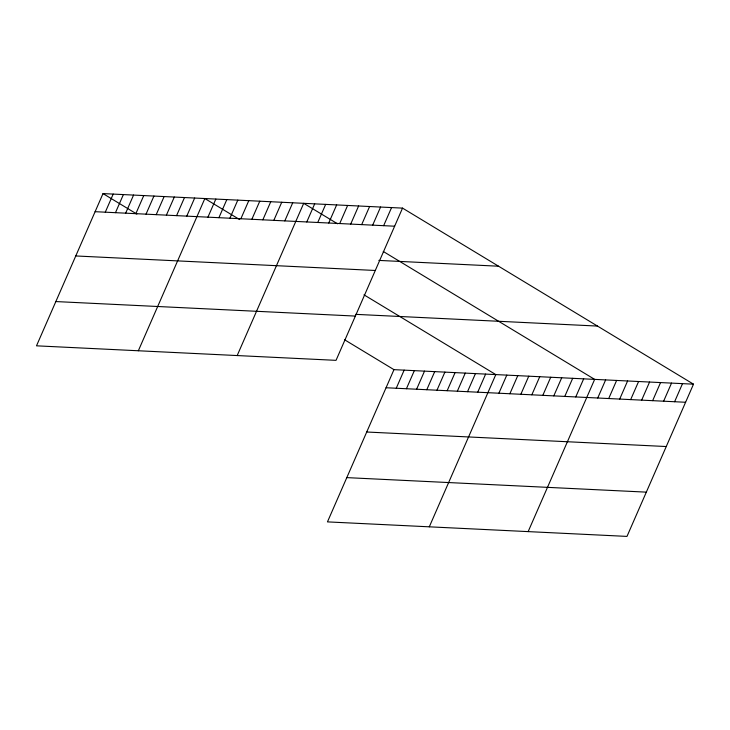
<?xml version="1.0" encoding="UTF-8"?>
<svg xmlns="http://www.w3.org/2000/svg" width="730" height="730" viewBox="0 0 730 730"><rect width="100%" height="100%" fill="white"/><g stroke="black" fill="none" stroke-linecap="round" stroke-linejoin="round"><path stroke-width="1.09" d="M402.54 208.114L103.012 193.596L36.5 345.828L336.037 360.346L402.54 208.114L693.5 384.172L626.988 536.404L327.46 521.886L393.963 369.654L693.5 384.172M105.284 212.184L113.196 194.089M115.468 212.676L123.379 194.582M125.651 213.178L133.563 195.074M135.844 213.671L143.746 195.567M146.027 214.164L153.93 196.06M156.211 214.656L164.113 196.562M166.394 215.149L174.297 197.054M176.578 215.642L184.48 197.547M186.761 216.135L194.664 198.04M138.344 350.765L204.847 198.533L239.604 219.557M207.931 217.166L215.834 199.062M218.909 217.695L226.82 199.6M229.895 218.224L237.798 200.129M240.873 218.763L248.784 200.659M251.859 219.292L259.761 201.197M262.846 219.821L270.748 201.726M273.823 220.36L281.734 202.256M284.81 220.889L292.712 202.794M237.186 355.556L303.698 203.323L337.534 223.791M306.773 221.957L314.685 203.852M317.76 222.486L325.662 204.391M328.737 223.015L336.649 204.92M339.724 223.553L347.626 205.449M350.701 224.083L358.613 205.988M361.688 224.612L369.599 206.517M372.674 225.15L380.576 207.046M383.651 225.679L391.563 207.585M396.244 388.241L404.146 370.147M406.427 388.734L414.339 370.639M416.611 389.227L424.522 371.132M426.795 389.72L434.706 371.625M436.978 390.221L444.889 372.118M447.161 390.714L455.073 372.61M457.345 391.207L465.256 373.103M467.529 391.7L475.44 373.605M477.721 392.192L485.623 374.098M429.295 526.823L495.807 374.59L363.987 294.829M498.882 393.214L506.793 375.12M509.868 393.753L517.771 375.649M520.846 394.282L528.757 376.187M531.832 394.811L539.744 376.716M542.819 395.35L550.721 377.246M553.796 395.879L561.708 377.784M564.783 396.408L572.685 378.313M575.76 396.947L583.671 378.843M528.146 531.613L594.658 379.381L383.25 251.458M597.733 398.005L605.635 379.91M608.711 398.543L616.622 380.44M619.697 399.073L627.599 380.978M630.674 399.602L638.586 381.507M641.661 400.14L649.572 382.036M652.647 400.67L660.55 382.575M663.625 401.199L671.536 383.104M674.611 401.737L682.514 383.633M95.101 211.691L394.638 226.209M378.843 260.409L498.563 266.213M75.765 255.956L375.302 270.474M355.665 314.347L597.487 326.073M55.836 301.563L355.373 316.081M386.06 387.749L685.598 402.266M366.725 432.014L666.253 446.532M346.796 477.621L646.333 492.139M103.012 193.596L136.848 214.072M344.587 339.769L393.963 369.654"/></g></svg>
